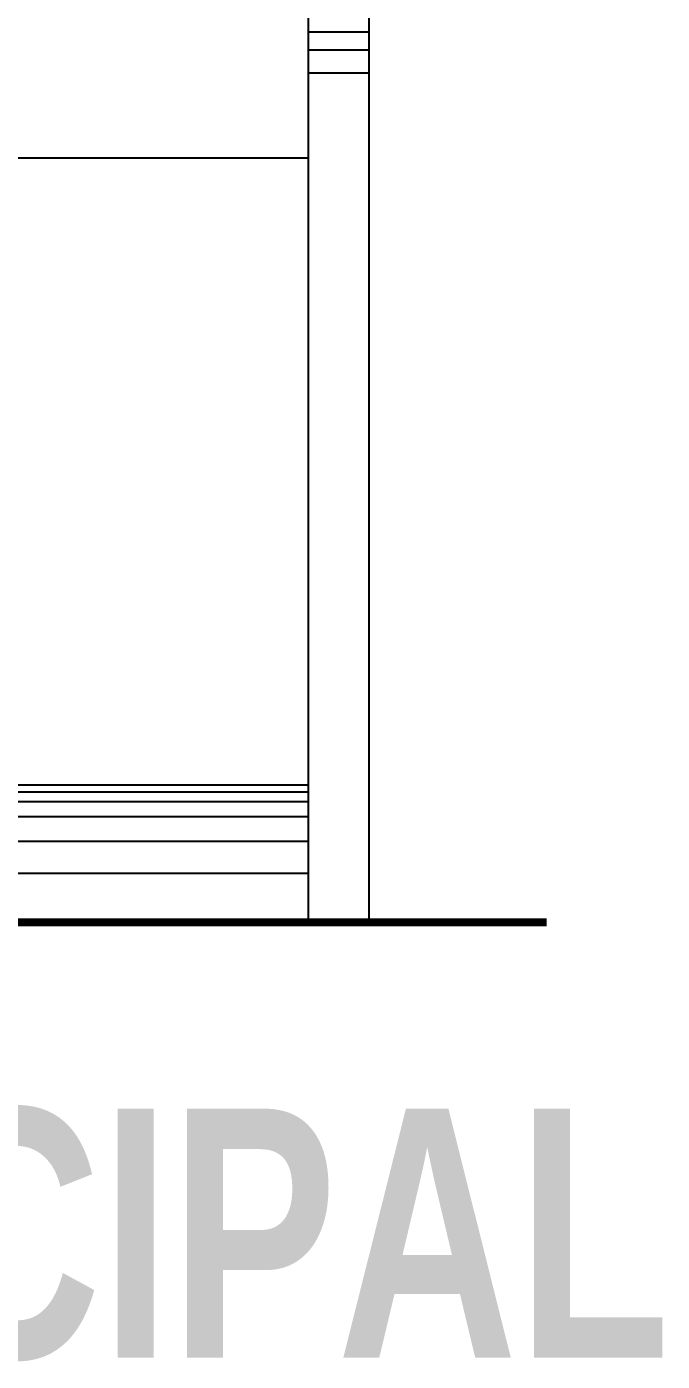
# Model space of a CAD drawing. Header units: millimetres. Extents: x 156.6 to 189.1, y 206.7 to 239.3.
# Drawn here: x 163.757 to 165.329, y 206.66 to 209.96 of the extents above; entities that cross this region are included whole.
import ezdxf

# ---------------------------------------------------------------- set-up
doc = ezdxf.new("R2010")
doc.units = ezdxf.units.MM
doc.header["$LTSCALE"] = 0.02
doc.styles.add('Arch-Dim', font='cityb___.ttf', dxfattribs={"width": 0.75, "height": 0.05})

msp = doc.modelspace()

# ---------------------------------------------------------------- linework, layer by layer
for p, q in [((164.6035, 214.3096), (164.6035, 207.7458)), ((164.4535, 210.1858), (164.4535, 207.7458)), ((164.4535, 209.9473), (164.6035, 209.9473)), ((164.4535, 209.9027), (164.6035, 209.9027)), ((164.4535, 209.8458), (164.6035, 209.8458)), ((163.6035, 209.6358), (164.4535, 209.6358)), ((158.2535, 208.0858), (164.4535, 208.0858)), ((158.2535, 208.0685), (164.4535, 208.0685)), ((158.2535, 208.0441), (164.4535, 208.0441)), ((158.2535, 208.0074), (164.4535, 208.0074)), ((158.2535, 207.9464), (164.4535, 207.9464)), ((158.2535, 207.867), (164.4535, 207.867))]:
    msp.add_line(p, q)
at = {"const_width": 0.02}
msp.add_lwpolyline([(156.7695, 207.7458), (165.043, 207.7458)], dxfattribs=at)

# ---------------------------------------------------------------- texts
at = {"style": 'Arch-Dim', "width": 0.75}
msp.add_text('FACHADA PRINCIPAL', height=0.615798, dxfattribs=at).set_placement((158.7947, 206.6692))

doc.saveas('drawing.dxf')
